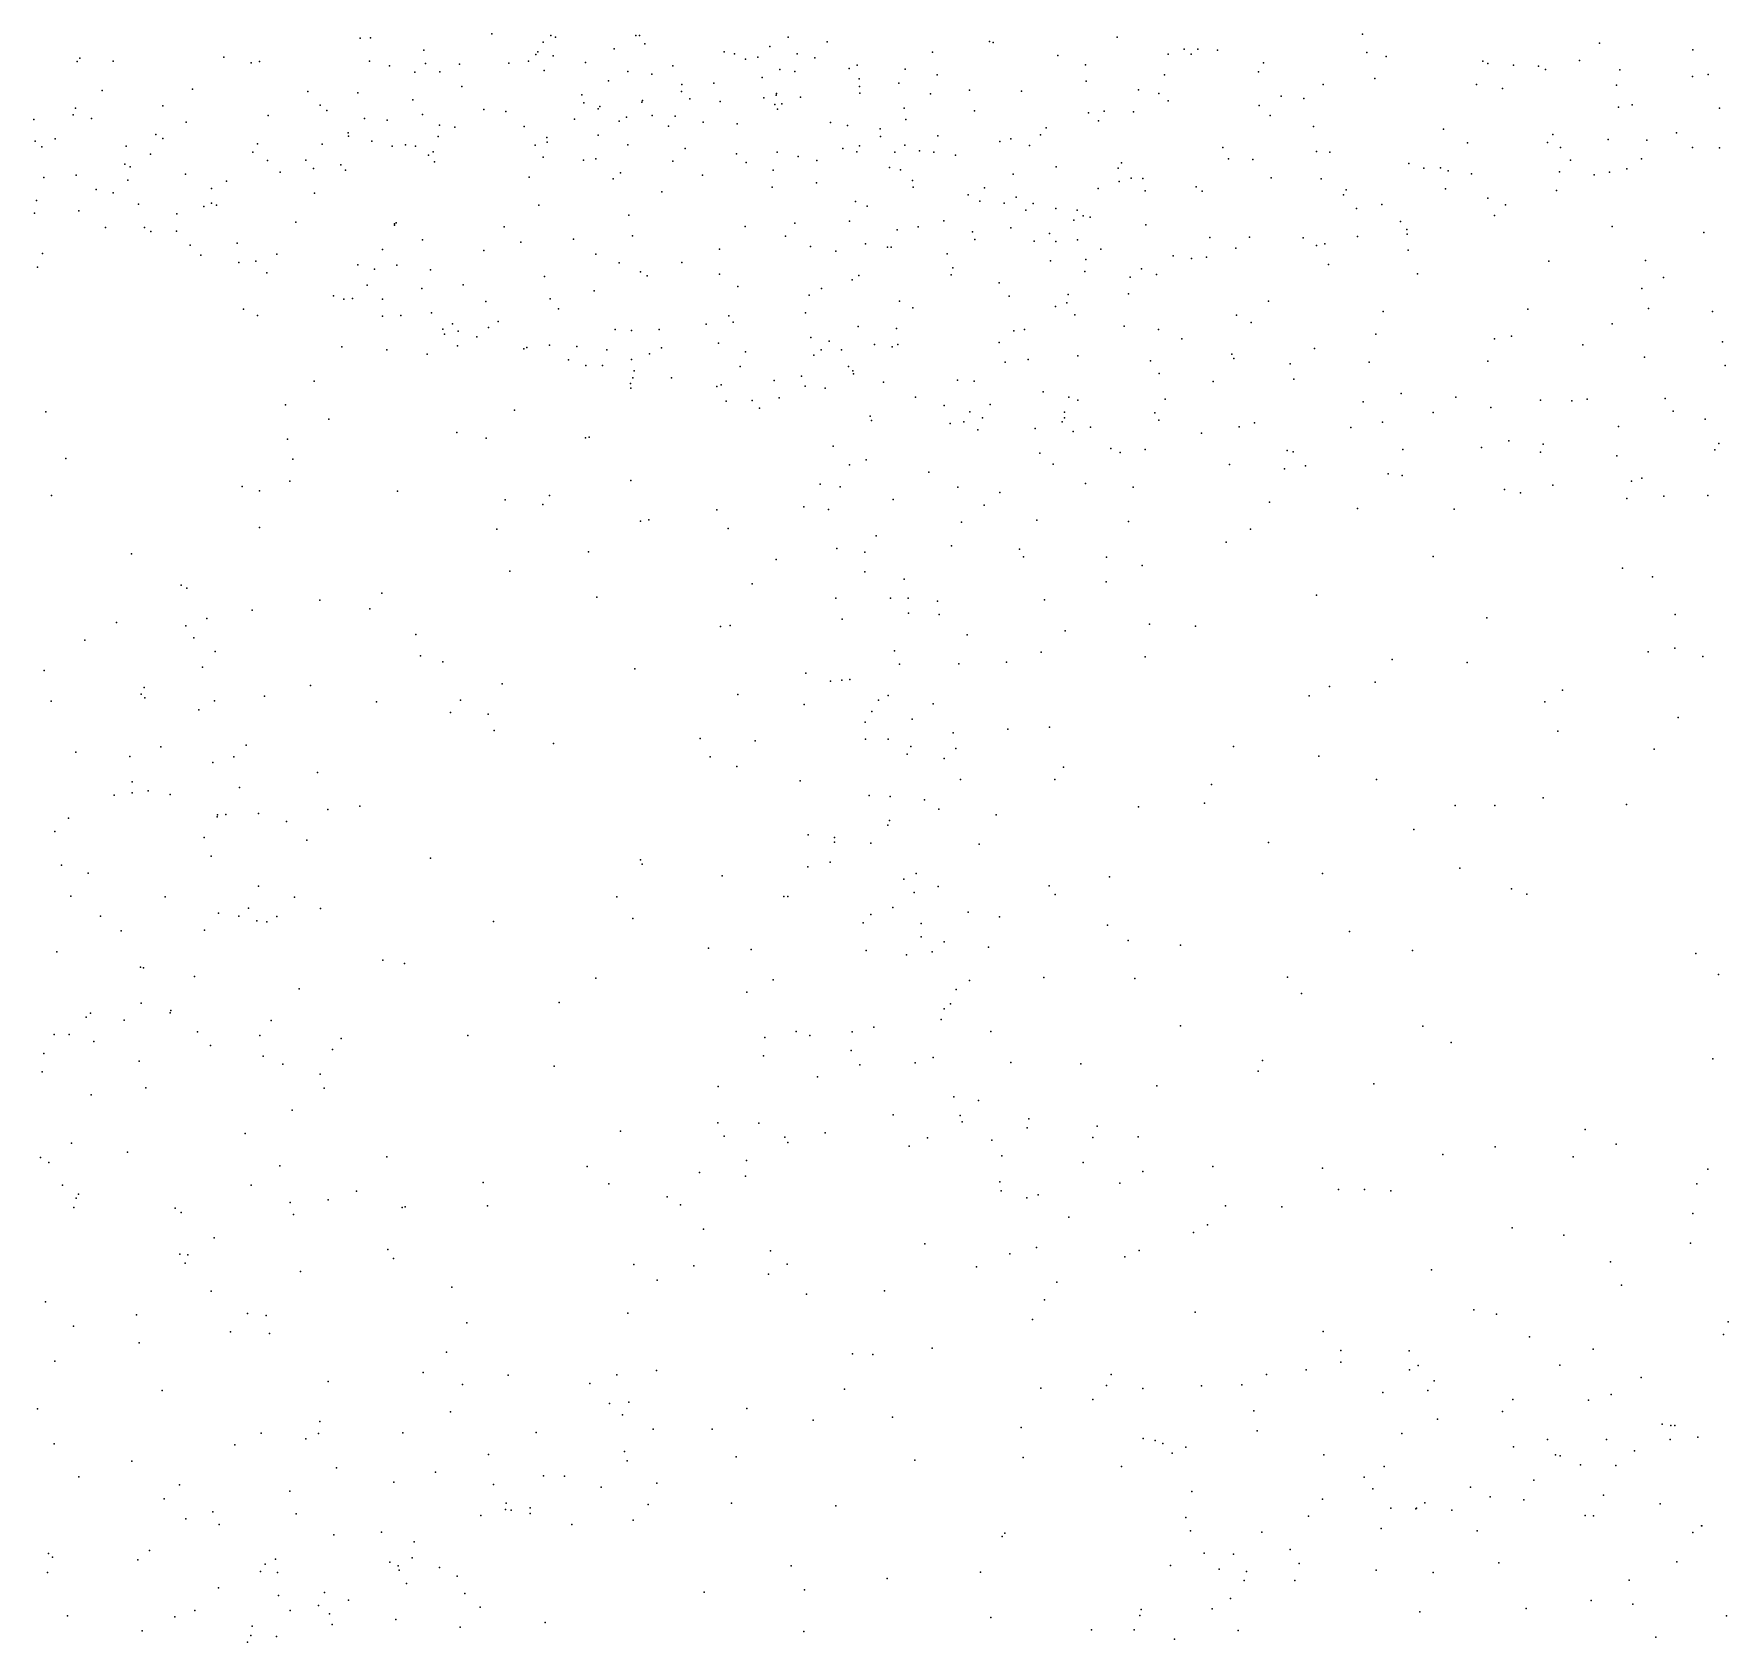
# Model space of a CAD drawing. Header units: metres. Extents: x -25 to 25, y -27.7 to 27.8.
# Drawn here: x -3.328 to -1.916, y -8.034 to -6.694 of the extents above; entities that cross this region are included whole.
import ezdxf

# ---------------------------------------------------------------- set-up
doc = ezdxf.new("R2010")
doc.units = ezdxf.units.M

msp = doc.modelspace()

# ---------------------------------------------------------------- linework, layer by layer
for p in [(-3.056, -6.6977, -4.4686), (-3.0473, -6.6973, -6.8033), (-2.9464, -6.6941, -7.4848), (-2.9034, -6.7011, -6.5912), (-2.897, -6.6955, -2.7022), (-2.8931, -6.6967, -5.4863), (-2.8263, -6.6954, 16.794), (-2.8233, -6.6954, -6.8627), (-2.8188, -6.7023, -5.5023), (-2.7148, -6.7045, -6.2013), (-2.6993, -6.6967, -6.8482), (-2.6668, -6.7008, -2.8128), (-2.5316, -6.7003, -6.8336), (-2.5287, -6.7012, 15.6146), (-2.4252, -6.6969, -8.0062), (-2.2209, -6.6943, 20.1559), (-2.0234, -6.7018, -6.9434), (-3.2917, -6.717, -4.1671), (-3.2896, -6.7144, -5.3906), (-3.2618, -6.7168, -2.7045), (-3.1696, -6.7136, -5.4723), (-3.1467, -6.7181, -6.7219), (-3.1397, -6.7172, -2.7104), (-3.0481, -6.7168, -6.7034), (-3.0029, -6.7076, 17.7535), (-2.932, -6.7184, -7.3129), (-2.9156, -6.7169, 16.9113), (-2.9096, -6.7113, -7.5513), (-2.908, -6.709, -7.0542), (-2.8951, -6.7125, -6.4956), (-2.8681, -6.7178, 18.1252), (-2.8443, -6.7066, -6.4424), (-2.7526, -6.709, 18.2517), (-2.7441, -6.7108, 0.3582), (-2.735, -6.7152, 16.6757), (-2.7247, -6.7136, -5.5637), (-2.692, -6.7108, -7.862), (-2.6771, -6.714, 16.6057), (-2.5791, -6.7094, -5.8922), (-2.4746, -6.7122, 18.3197), (-2.3828, -6.7109, 18.9077), (-2.3696, -6.7069, 15.3592), (-2.3637, -6.711, 17.9103), (-2.358, -6.7069, 17.528), (-2.3416, -6.7076, -7.9907), (-2.3033, -6.7182, -6.8734), (-2.2173, -6.7097, -4.554), (-2.2012, -6.7129, -7.9651), (-2.1207, -6.7168, 15.1743), (-2.0402, -6.7162, -4.5513), (-1.9458, -6.7075, 15.1267), (-3.0316, -6.7208, 17.3433), (-3.0103, -6.7261, -6.6148), (-3.0015, -6.7188, -5.5224), (-2.9897, -6.7256, -4.475), (-2.9732, -6.7194, 17.0347), (-2.9028, -6.7245, -7.3972), (-2.8329, -6.7254, -4.5597), (-2.8131, -6.7276, 18.668), (-2.7955, -6.7206, -7.7708), (-2.7211, -6.7303, -5.6348), (-2.7062, -6.7237, -6.9367), (-2.6939, -6.7253, 18.324), (-2.6485, -6.7229, -6.0451), (-2.642, -6.7201, -5.6695), (-2.6402, -6.7314, -5.945), (-2.602, -6.7236, 16.484), (-2.5753, -6.7282, -6.8993), (-2.4517, -6.7198, 19.0881), (-2.3858, -6.7282, -2.922), (-2.3075, -6.7258, 17.2701), (-2.2105, -6.7313, -6.9239), (-2.1166, -6.7188, 19.8873), (-2.0952, -6.7201, -7.8944), (-2.0742, -6.7211, 24.3093), (-2.0685, -6.7238, 20.1559), (-2.0066, -6.724, 19.7472), (-1.9461, -6.7297, 20.2062), (-1.9328, -6.7278, -4.5504), (-3.2709, -6.7413, -5.4801), (-3.1956, -6.7401, -4.2249), (-3.0997, -6.742, -6.624), (-3.0578, -6.7431, -2.7512), (-2.9712, -6.7379, -6.4862), (-2.8712, -6.7449, -7.4961), (-2.8491, -6.7332, -6.3163), (-2.7883, -6.742, -2.8129), (-2.788, -6.7363, 23.1956), (-2.7612, -6.7352, -7.004), (-2.7095, -6.7452, -5.9953), (-2.7092, -6.7438, -5.7282), (-2.689, -6.7469, -4.5564), (-2.6399, -6.738, -5.8684), (-2.6396, -6.7435, -2.8934), (-2.6073, -6.7352, -5.7924), (-2.5807, -6.7439, -7.898), (-2.5483, -6.7409, -2.9335), (-2.505, -6.7418, 21.661), (-2.451, -6.7336, -6.9025), (-2.4076, -6.7407, -4.5536), (-2.3905, -6.7437, -7.952), (-2.2886, -6.7461, -6.9482), (-2.2536, -6.7363, -2.8911), (-2.1258, -6.7363, -6.9679), (-2.1044, -6.7395, -4.5224), (-2.0093, -6.7368, -7.7978), (-3.2932, -6.7559, -2.8153), (-3.2203, -6.7541, -2.7807), (-3.0893, -6.7534, -6.5546), (-3.0836, -6.7579, -5.6012), (-3.0122, -6.749, -0.0666), (-2.9529, -6.7572, -6.358), (-2.9345, -6.7588, -5.6471), (-2.8695, -6.7516, -6.2433), (-2.8577, -6.7566, -7.2691), (-2.8563, -6.7546, -5.6411), (-2.8213, -6.7511, 22.6082), (-2.8207, -6.7496, -6.176), (-2.7814, -6.7482, -5.6659), (-2.7561, -6.7503, 0.746), (-2.7198, -6.7473, -7.7633), (-2.7105, -6.7528, 22.2603), (-2.7083, -6.7569, -2.8781), (-2.7048, -6.7523, -5.9004), (-2.6027, -6.756, 15.9835), (-2.5441, -6.7581, 21.8159), (-2.4492, -6.7599, 15.4161), (-2.436, -6.7585, 19.7927), (-2.4116, -6.7591, 18.9969), (-2.3829, -6.7499, -6.9388), (-2.3071, -6.7538, -7.9092), (-2.2698, -6.748, 15.255), (-2.0075, -6.7552, -2.819), (-1.9963, -6.7533, -7.0489), (-1.9235, -6.7559, -2.8018), (-3.3278, -6.7655, -2.8825), (-3.2952, -6.7615, -6.6535), (-3.2799, -6.7647, -4.0379), (-3.2009, -6.7676, -6.5743), (-3.1326, -6.7621, -2.7902), (-3.0523, -6.7646, -6.4643), (-3.0335, -6.7661, 17.4208), (-3.004, -6.7612, -4.3976), (-2.9899, -6.7702, -5.6973), (-2.9771, -6.7718, -6.2796), (-2.9192, -6.7713, -5.7197), (-2.8773, -6.7652, -2.8501), (-2.8401, -6.7668, -7.4136), (-2.834, -6.7634, -6.0999), (-2.8127, -6.7622, -7.6095), (-2.7991, -6.7711, -5.9113), (-2.7934, -6.7627, -7.1353), (-2.7701, -6.7675, -5.811), (-2.742, -6.7689, -7.683), (-2.6642, -6.768, -7.0453), (-2.6499, -6.7705, 18.4334), (-2.6228, -6.7731, 22.0302), (-2.6013, -6.7654, -7.0048), (-2.4845, -6.7723, 19.6339), (-2.4408, -6.7665, 18.6021), (-2.2979, -6.7621, 20.0139), (-2.2617, -6.7713, -4.5001), (-2.1533, -6.7734, -7.7989), (-3.3268, -6.7835, -2.9625), (-3.3212, -6.7883, -3.8837), (-3.3102, -6.7816, -6.5655), (-3.251, -6.7875, -2.9226), (-3.2263, -6.7778, -4.0822), (-3.2204, -6.7811, -5.6441), (-3.1416, -6.7858, -5.7114), (-3.0875, -6.786, -2.8798), (-3.0659, -6.7764, -4.3124), (-3.0658, -6.7792, -5.7196), (-3.0463, -6.7835, -6.3105), (-3.0293, -6.7877, 17.5698), (-3.0182, -6.7865, -5.7762), (-3.0099, -6.7877, 17.1649), (-2.991, -6.7795, -2.8574), (-2.9101, -6.7868, -5.907), (-2.9004, -6.7803, -6.0822), (-2.9001, -6.7844, -5.8335), (-2.8577, -6.7784, -5.9884), (-2.8331, -6.7866, -4.4875), (-2.64, -6.7873, 16.5524), (-2.6225, -6.7795, -7.7652), (-2.6023, -6.7867, 16.1823), (-2.5748, -6.779, 21.4133), (-2.5231, -6.7838, 18.5627), (-2.5138, -6.7814, 15.5226), (-2.4984, -6.7871, 19.4002), (-2.4892, -6.7781, -7.0249), (-2.3372, -6.7888, -4.4954), (-2.1333, -6.7849, 16.8413), (-2.0669, -6.7847, -7.0986), (-2.0624, -6.7778, -7.7279), (-2.056, -6.7886, -2.8678), (-2.0163, -6.7821, -4.4678), (-1.9841, -6.7825, -7.6167), (-1.9594, -6.7765, -7.1493), (-1.9459, -6.7888, 16.3929), (-1.9234, -6.7889, -7.3377), (-3.252, -6.8025, -3.8925), (-3.2306, -6.7942, -3.9889), (-3.1454, -6.7927, -2.9237), (-3.1332, -6.7995, -6.312), (-3.1011, -6.7994, -5.8264), (-3.072, -6.8031, -5.9731), (-2.9989, -6.795, -6.031), (-2.9951, -6.7924, -5.8841), (-2.9939, -6.8007, 17.8976), (-2.9034, -6.7969, -2.9242), (-2.87, -6.7994, 18.2591), (-2.8596, -6.7983, 16.8455), (-2.7954, -6.8001, 18.3707), (-2.7851, -6.7896, -7.3746), (-2.7425, -6.7939, -7.5455), (-2.7344, -6.8012, -7.2955), (-2.7086, -6.7926, -7.2136), (-2.6911, -6.7962, -7.6127), (-2.6754, -6.7995, -2.9767), (-2.6539, -6.7896, -7.1222), (-2.6422, -6.7923, 1.3258), (-2.6104, -6.7926, 16.0864), (-2.5899, -6.7916, 23.7684), (-2.578, -6.7926, -4.5201), (-2.5601, -6.795, 15.6188), (-2.4216, -6.8016, -7.7758), (-2.3325, -6.7983, -2.9819), (-2.3123, -6.7987, 20.371), (-2.2591, -6.7922, -7.0616), (-2.2482, -6.7925, -7.7791), (-2.1822, -6.8021, 15.1796), (-2.0475, -6.7993, -7.2037), (-1.9885, -6.7983, -7.5434), (-3.3194, -6.8137, -5.6797), (-3.2926, -6.8117, -6.4403), (-3.2496, -6.8159, -6.3788), (-3.2475, -6.8049, -2.9993), (-3.2014, -6.811, -5.828), (-3.1672, -6.8168, -3.0112), (-3.1225, -6.8092, -6.1964), (-3.0948, -6.8061, -6.123), (-3.0682, -6.8077, -2.9465), (-2.9153, -6.8134, -4.3761), (-2.8453, -6.8147, -2.9703), (-2.839, -6.8097, 1.1669), (-2.7709, -6.8119, -2.9825), (-2.7119, -6.8077, -7.4309), (-2.6151, -6.8055, -7.6779), (-2.6059, -6.8074, 15.8365), (-2.5958, -6.8163, -7.1966), (-2.512, -6.811, 23.9045), (-2.4761, -6.8049, 19.7192), (-2.4244, -6.806, -7.09), (-2.4235, -6.817, 19.89), (-2.4137, -6.8142, -3.0214), (-2.4038, -6.8146, -4.4763), (-2.2971, -6.8141, -7.1365), (-2.2553, -6.8147, -2.9672), (-2.1699, -6.806, -7.7046), (-2.1558, -6.8057, -7.1436), (-2.1495, -6.8082, -4.4346), (-2.1301, -6.8107, -7.6283), (-2.0567, -6.8089, -7.5568), (-2.028, -6.8116, -7.446), (-2.0152, -6.8093, -7.2909), (-2.0006, -6.8066, 15.1236), (-3.276, -6.8236, -3.7473), (-3.2618, -6.8264, -3.1247), (-3.1797, -6.823, -6.2433), (-3.094, -6.8268, -4.1427), (-2.8046, -6.8256, 16.7795), (-2.7127, -6.8218, 23.3426), (-2.6758, -6.8183, -7.5246), (-2.5952, -6.8218, 15.75), (-2.5495, -6.8281, 20.7445), (-2.5357, -6.8222, -3.037), (-2.5094, -6.8302, 17.697), (-2.441, -6.8228, -7.7073), (-2.402, -6.8249, 15.3421), (-2.3594, -6.8214, 19.9937), (-2.3546, -6.8252, -7.7118), (-2.2368, -6.8282, -7.6502), (-2.2345, -6.824, 20.1369), (-2.1518, -6.8232, -7.2133), (-2.1165, -6.8309, -2.9347), (-2.0592, -6.8245, -7.3496), (-3.3272, -6.8433, -3.4142), (-3.3257, -6.833, -3.2648), (-3.2904, -6.8416, -6.3199), (-3.2407, -6.8358, 18.9699), (-3.2087, -6.8439, -3.7954), (-3.1863, -6.838, -3.1064), (-3.1798, -6.8352, -6.0734), (-3.1757, -6.8369, -3.9144), (-2.9072, -6.8368, -3.0059), (-2.8321, -6.8452, -3.0359), (-2.6432, -6.8336, -7.3701), (-2.6337, -6.8377, 18.5475), (-2.5398, -6.8334, -7.6154), (-2.5193, -6.8352, 18.02), (-2.5014, -6.8409, -7.2312), (-2.4954, -6.8354, 15.4544), (-2.4763, -6.8395, 19.8022), (-2.4587, -6.8409, -7.6356), (-2.4537, -6.8456, 1.3048), (-2.2259, -6.8396, -7.2274), (-2.2048, -6.8361, 17.0076), (-2.111, -6.8455, 1.2684), (-2.1018, -6.8366, -7.4898), (-3.268, -6.8555, -3.3224), (-3.2356, -6.8553, -3.2097), (-3.2305, -6.8588, -3.651), (-3.2089, -6.8583, -3.7252), (-3.1097, -6.8509, -4.0306), (-3.0275, -6.8535, 17.7634), (-3.0274, -6.8522, 17.3829), (-3.026, -6.8516, -4.1888), (-2.936, -6.8549, 16.993), (-2.7351, -6.8544, -4.4135), (-2.6937, -6.8518, 18.3831), (-2.6484, -6.8501, -4.4394), (-2.6087, -6.8574, 16.3358), (-2.591, -6.8547, -7.491), (-2.5697, -6.8498, -7.2867), (-2.5459, -6.859, -7.3917), (-2.5138, -6.8556, 19.5354), (-2.4615, -6.8492, 19.2158), (-2.4478, -6.8468, 18.7575), (-2.4013, -6.8531, -7.229), (-2.1893, -6.8505, 24.1681), (-2.1839, -6.8569, -7.5344), (-2.013, -6.8545, 16.5534), (-1.9364, -6.8595, -4.3646), (-3.1976, -6.8702, -3.2826), (-3.1584, -6.8684, -3.1951), (-3.0373, -6.8736, -4.1209), (-3.0041, -6.8656, -3.094), (-2.9222, -6.8675, 18.3114), (-2.8783, -6.865, 0.0986), (-2.8291, -6.8624, 18.5125), (-2.7565, -6.8734, 16.7147), (-2.7017, -6.8627, 16.6195), (-2.6809, -6.8712, 22.1536), (-2.6349, -6.8691, 15.9436), (-2.6167, -6.8718, 16.4202), (-2.6136, -6.8718, 16.237), (-2.5438, -6.8655, -4.4208), (-2.4944, -6.8668, -3.1029), (-2.4818, -6.8605, 17.4946), (-2.4765, -6.8669, -7.3001), (-2.4584, -6.8656, -4.4114), (-2.4389, -6.8735, -7.3602), (-2.3482, -6.8637, -3.0745), (-2.3265, -6.8727, -7.2973), (-2.315, -6.8633, -7.5621), (-2.2703, -6.8641, -4.3816), (-2.2592, -6.8705, -7.4641), (-2.2524, -6.8689, -7.385), (-2.225, -6.863, -3.0139), (-2.1836, -6.861, -7.3128), (-3.3206, -6.877, -6.1537), (-3.1887, -6.8784, -3.5041), (-3.1571, -6.8844, -3.6751), (-3.143, -6.8835, -3.7749), (-3.1254, -6.8775, -3.8503), (-3.058, -6.8866, -3.1803), (-3.0253, -6.8868, 17.4858), (-2.9528, -6.8745, -4.2332), (-2.8595, -6.8776, -3.1228), (-2.8401, -6.8848, 18.4849), (-2.788, -6.8845, -3.1317), (-2.6597, -6.8751, 21.2586), (-2.5669, -6.8774, -3.1318), (-2.4809, -6.883, 19.3148), (-2.4515, -6.882, 15.3872), (-2.3787, -6.8791, -4.386), (-2.3635, -6.8813, 23.993), (-2.351, -6.8802, -7.4875), (-2.2492, -6.8861, 15.2106), (-2.1828, -6.8743, -4.3513), (-2.0658, -6.8833, -4.3347), (-1.9851, -6.8829, -2.9532), (-3.3247, -6.8885, -0.2095), (-3.1337, -6.8931, -3.3826), (-3.044, -6.89, 17.92), (-2.9974, -6.8906, 17.2038), (-2.9025, -6.8963, -3.1779), (-2.8225, -6.8923, -4.3384), (-2.8169, -6.8957, 22.9906), (-2.7567, -6.8943, 0.4126), (-2.6461, -6.8991, 16.0962), (-2.6404, -6.8953, 18.2073), (-2.5637, -6.8949, 15.5842), (-2.5622, -6.8891, 23.5733), (-2.5236, -6.9016, 18.7625), (-2.4523, -6.892, 19.9296), (-2.4145, -6.8967, 19.1022), (-2.4051, -6.8899, -3.1352), (-2.3926, -6.8946, 20.0281), (-2.1751, -6.8939, 20.2536), (-1.9701, -6.8969, 24.1617), (-3.0781, -6.9123, -3.6032), (-3.0697, -6.9152, -3.6956), (-3.0623, -6.9144, -3.833), (-3.05, -6.9033, -3.9376), (-3.0373, -6.915, -3.3484), (-3.0047, -6.9061, -3.2302), (-2.9702, -6.903, 18.5991), (-2.8978, -6.9147, -4.2109), (-2.8611, -6.908, -4.2779), (-2.7413, -6.9045, 18.5722), (-2.6819, -6.9118, -4.3444), (-2.6717, -6.9061, -3.181), (-2.5154, -6.9126, 19.719), (-2.466, -6.9113, -3.1726), (-2.4158, -6.9105, 17.3553), (-1.9881, -6.9063, -4.299), (-3.1531, -6.9234, 18.772), (-3.1416, -6.9288, -0.1267), (-3.0373, -6.9292, 17.5784), (-3.0222, -6.9286, -3.7747), (-2.9966, -6.9265, -3.4147), (-2.9514, -6.917, -4.118), (-2.8906, -6.923, -3.3037), (-2.7487, -6.929, -3.2698), (-2.685, -6.9265, 18.6342), (-2.6066, -6.9167, 15.7159), (-2.5954, -6.9223, -3.2168), (-2.4767, -6.9213, -4.338), (-2.4672, -6.9182, 20.5711), (-2.4606, -6.9282, 23.7715), (-2.3258, -6.9283, -3.1631), (-2.2992, -6.9167, 17.2031), (-2.2036, -6.9253, -3.1147), (-2.0832, -6.9234, -4.2733), (-1.9825, -6.9228, 1.2264), (-1.9294, -6.9254, -2.9967), (-2.9872, -6.9401, -3.652), (-2.9858, -6.9441, -0.003), (-2.979, -6.9356, -3.5628), (-2.9742, -6.9416, 17.1371), (-2.949, -6.9386, -3.4822), (-2.9409, -6.9337, -4.0397), (-2.8436, -6.9402, 22.7141), (-2.83, -6.9413, 22.5308), (-2.807, -6.9404, -3.3368), (-2.7677, -6.936, 0.5611), (-2.7452, -6.9343, -4.2973), (-2.6411, -6.9378, 15.8259), (-2.6091, -6.9395, -4.3231), (-2.5113, -6.9414, 19.8117), (-2.5024, -6.9404, -3.244), (-2.4195, -6.9375, 19.0161), (-2.3909, -6.9402, -4.3068), (-2.3136, -6.9345, 20.1682), (-2.2099, -6.9443, 20.179), (-2.0129, -6.9355, -3.0399), (-3.0713, -6.9549, 18.1521), (-3.0337, -6.9573, 18.2937), (-2.9748, -6.954, 18.4122), (-2.9587, -6.9464, -3.84), (-2.9195, -6.9564, 17.0071), (-2.917, -6.9553, -3.7239), (-2.8983, -6.9534, -3.5684), (-2.8754, -6.9546, -4.0928), (-2.8505, -6.9573, -3.4958), (-2.8049, -6.9556, -3.4188), (-2.7575, -6.9518, -4.2231), (-2.6805, -6.9469, -3.338), (-2.672, -6.9572, -4.2635), (-2.6652, -6.9501, 18.0135), (-2.655, -6.9573, 16.5635), (-2.6275, -6.9527, 16.385), (-2.6127, -6.9549, 21.9281), (-2.6079, -6.9527, 18.7155), (-2.5235, -6.9513, 19.5277), (-2.3713, -6.9482, -3.2168), (-2.261, -6.9561, 20.2346), (-2.111, -6.948, 20.3246), (-2.0969, -6.9458, -3.1026), (-2.0373, -6.953, 15.1145), (-1.9211, -6.9506, -4.1942), (-3.0002, -6.9609, 17.2719), (-2.8824, -6.9655, -3.6491), (-2.8679, -6.9704, -3.9054), (-2.854, -6.9704, -4.0127), (-2.8298, -6.9654, 1.3167), (-2.8149, -6.9607, 16.833), (-2.7395, -6.9711, -3.4751), (-2.735, -6.959, 23.1673), (-2.678, -6.9617, 20.8562), (-2.6491, -6.9711, 17.6218), (-2.5185, -6.9676, -3.3489), (-2.4995, -6.9654, 19.9002), (-2.458, -6.9624, 18.8605), (-2.3975, -6.9665, 20.0931), (-2.3298, -6.9608, -4.2453), (-2.328, -6.9645, 15.2516), (-2.2812, -6.9689, -3.2294), (-2.2153, -6.9675, -3.1986), (-2.1164, -6.9667, -4.1707), (-1.9861, -6.9633, -4.1692), (-1.9187, -6.9704, -3.1083), (-3.0943, -6.9835, 17.8741), (-2.8308, -6.9854, -3.8087), (-2.8287, -6.9805, -3.6985), (-2.8277, -6.9748, 18.267), (-2.7967, -6.9806, -3.6245), (-2.7553, -6.9863, 22.2787), (-2.711, -6.9828, -3.5518), (-2.6882, -6.9793, 17.795), (-2.6455, -6.9747, 16.2426), (-2.645, -6.9772, 23.3181), (-2.6199, -6.9843, -4.1847), (-2.5584, -6.9825, -3.4179), (-2.5444, -6.9833, -4.2021), (-2.3903, -6.9769, -4.2037), (-2.3452, -6.9836, -3.323), (-2.2782, -6.9816, 1.2204), (-2.8304, -6.9892, 18.6157), (-2.7587, -6.9877, 16.7597), (-2.751, -7.0001, -3.8833), (-2.7293, -6.9995, -3.7699), (-2.7068, -6.9973, -3.6625), (-2.6853, -6.9876, -4.1252), (-2.6686, -6.9893, 15.9698), (-2.5932, -6.9968, -3.5351), (-2.487, -6.9923, -3.423), (-2.4656, -6.9968, -4.1469), (-2.4581, -6.9993, 19.2768), (-2.3852, -6.9983, -4.1292), (-2.2203, -7.0006, -4.0992), (-2.1888, -6.9936, -3.2649), (-2.1432, -6.9967, -4.0971), (-2.0726, -6.9993, -4.0873), (-2.0465, -6.9998, -3.2165), (-2.0337, -6.9984, 16.8032), (-1.9687, -6.9977, -3.1865), (-3.3178, -7.0089, 18.8597), (-3.1182, -7.0031, 18.0151), (-3.082, -7.015, 17.7301), (-2.9274, -7.0074, 18.5367), (-2.7234, -7.0058, 18.6962), (-2.6311, -7.0126, -3.9762), (-2.5695, -7.0036, -4.1127), (-2.548, -7.009, 19.7505), (-2.5375, -7.014, -4.0362), (-2.531, -7.0028, 18.8213), (-2.4693, -7.0139, -4.0526), (-2.4691, -7.0093, -3.5229), (-2.394, -7.0098, -3.4646), (-2.162, -7.0094, 15.1506), (-2.1139, -7.0054, -3.2786), (-1.9621, -7.0084, -4.0405), (-1.9354, -7.015, -3.2489), (-2.9755, -7.026, 17.2171), (-2.63, -7.016, -3.819), (-2.5644, -7.0185, -3.9349), (-2.5531, -7.0172, -3.6852), (-2.5414, -7.024, -3.8378), (-2.4936, -7.0227, 19.9926), (-2.471, -7.0172, -3.5924), (-2.462, -7.0253, -3.6681), (-2.4475, -7.0217, -3.961), (-2.3907, -7.0159, -4.0536), (-2.3551, -7.0268, -3.9507), (-2.3236, -7.0213, -3.496), (-2.3109, -7.018, -4.0335), (-2.2305, -7.0219, -3.4224), (-2.2043, -7.0176, -4.0114), (-2.0076, -7.021, -3.9814), (-3.1164, -7.0318, 18.159), (-2.9511, -7.0309, 1.125), (-2.8681, -7.0305, 0.7961), (-2.8652, -7.0299, 18.1087), (-2.6619, -7.0375, 16.1583), (-2.4898, -7.0433, 15.4205), (-2.4305, -7.0395, -3.8352), (-2.4228, -7.0427, 19.1569), (-2.4021, -7.0403, -3.7328), (-2.2837, -7.0412, -3.5618), (-2.2786, -7.0422, 23.7759), (-2.1873, -7.0403, -3.9126), (-2.1217, -7.0387, -3.4223), (-2.099, -7.0331, -3.9341), (-2.0725, -7.0426, 23.944), (-2.0703, -7.0358, 20.3933), (-1.9275, -7.0407, 16.5574), (-1.924, -7.0352, -3.916), (-3.3013, -7.0477, -4.5772), (-3.112, -7.0483, 18.4471), (-2.6483, -7.053, 22.0496), (-2.6343, -7.0488, 16.3315), (-2.4785, -7.0524, 17.3651), (-2.3317, -7.0529, -3.8147), (-2.2858, -7.0565, -3.656), (-2.2685, -7.0539, 15.2238), (-2.0091, -7.0457, -3.8983), (-3.1544, -7.0711, 18.0549), (-3.1146, -7.0668, 18.3122), (-2.8304, -7.0661, 0.6275), (-2.6726, -7.0693, 16.061), (-2.6562, -7.0713, 21.476), (-2.5821, -7.0593, 15.6162), (-2.5581, -7.0716, 19.6558), (-2.4516, -7.0685, 20.104), (-2.1996, -7.0606, -3.5939), (-2.1878, -7.0619, -3.797), (-2.0622, -7.0701, -3.7685), (-1.9967, -7.0666, -3.8015), (-1.9882, -7.0642, -3.4506), (-3.3132, -7.0785, -5.0274), (-3.1397, -7.0748, 17.8587), (-3.0248, -7.0749, 17.452), (-2.9351, -7.0822, 1.3292), (-2.8981, -7.0787, 18.6359), (-2.6118, -7.0819, 16.5157), (-2.523, -7.0761, 20.5677), (-2.4119, -7.0718, 19.0705), (-2.2984, -7.0842, 20.2844), (-2.1025, -7.0737, -3.7048), (-2.0893, -7.0763, -3.623), (-2.0006, -7.0811, -3.6217), (-1.9699, -7.0791, -3.7015), (-1.9333, -7.0785, -3.6007), (-2.9039, -7.0862, 0.204), (-2.8154, -7.0988, 22.5272), (-2.7589, -7.0906, 21.1563), (-2.6864, -7.0881, 18.7747), (-2.6658, -7.0903, 15.8901), (-2.536, -7.0866, 19.4853), (-2.4921, -7.0991, 23.4058), (-2.2251, -7.0894, 20.2396), (-2.1444, -7.0899, 1.1688), (-3.1399, -7.1053, 17.7782), (-2.9422, -7.1067, 17.1556), (-2.8224, -7.1, 16.9397), (-2.7495, -7.106, 16.8249), (-2.6262, -7.1123, 16.4119), (-2.5551, -7.1009, 19.8647), (-2.4159, -7.1004, 15.3423), (-2.3142, -7.1067, 17.2537), (-3.2465, -7.1272, -2.6479), (-2.8657, -7.1255, 17.0245), (-2.6588, -7.1227, 16.1859), (-2.6355, -7.1257, 15.7929), (-2.5632, -7.1205, 19.5602), (-2.5066, -7.1232, 15.4522), (-2.3344, -7.1174, 23.5684), (-2.9313, -7.1416, 17.9163), (-2.7094, -7.1319, 22.2434), (-2.5033, -7.1298, 20.0675), (-2.4343, -7.1301, 19.1645), (-2.4046, -7.137, 20.2203), (-2.162, -7.1293, 15.1714), (-2.0043, -7.1392, 20.4918), (-3.2052, -7.1533, 18.0298), (-3.2004, -7.1559, 18.1695), (-2.7293, -7.1522, 21.3213), (-2.6355, -7.1422, 16.3254), (-2.6027, -7.1484, 15.6714), (-2.4345, -7.1504, 19.0489), (-1.9792, -7.1463, 23.8328), (-3.0896, -7.1657, 17.5567), (-3.038, -7.1599, 18.0457), (-2.8588, -7.1634, 18.7391), (-2.6598, -7.1642, 16.7209), (-2.6141, -7.1641, 16.5873), (-2.5993, -7.164, 21.8779), (-2.575, -7.1667, 19.9392), (-2.4857, -7.1654, 19.3091), (-2.2591, -7.1617, 20.3624), (-3.259, -7.1844, -5.2064), (-3.1837, -7.181, 18.3458), (-3.146, -7.174, 18.4522), (-3.0479, -7.173, 0.1004), (-2.6545, -7.1816, 20.7137), (-2.5992, -7.1767, 19.7641), (-2.5737, -7.1778, 18.8888), (-2.1172, -7.1804, 20.466), (-1.9605, -7.1778, 15.116), (-3.2013, -7.1872, -4.7255), (-3.1945, -7.1973, 18.2152), (-3.0095, -7.1944, 17.3639), (-2.7558, -7.1878, 18.8096), (-2.7478, -7.1869, 17.5907), (-2.5503, -7.1947, 20.0283), (-2.4685, -7.1914, 15.4194), (-2.3983, -7.1857, 20.4406), (-2.3601, -7.1875, 20.293), (-3.2853, -7.199, -0.1183), (-3.1767, -7.2086, 17.7474), (-3.0058, -7.2121, 18.6485), (-2.6108, -7.208, 16.4115), (-2.4886, -7.2091, 1.219), (-1.9829, -7.2089, 16.9301), (-1.9606, -7.2058, 20.5466), (-3.3193, -7.2243, 18.4094), (-3.1872, -7.2215, -4.4913), (-2.9872, -7.2171, 0.881), (-2.8272, -7.2229, 17.0118), (-2.6848, -7.2266, 1.2893), (-2.6066, -7.2191, 15.7323), (-2.5571, -7.2189, 15.5919), (-2.5175, -7.2173, 15.5071), (-2.402, -7.2131, 15.3563), (-2.1961, -7.2152, 15.2134), (-2.1338, -7.2176, 23.5916), (-1.9375, -7.2128, 19.9347), (-3.236, -7.2386, 18.0168), (-3.0974, -7.2368, 1.1014), (-2.9378, -7.2355, 0.5765), (-2.6642, -7.2334, 21.4838), (-2.6548, -7.2324, 15.9624), (-2.648, -7.2318, 16.1696), (-2.2484, -7.2377, 1.1529), (-2.2103, -7.2342, 20.4383), (-2.0543, -7.2407, 15.173), (-3.3133, -7.2499, -5.6324), (-3.2383, -7.2442, -5.3738), (-3.2354, -7.2472, -2.1925), (-3.1772, -7.2497, -2.5352), (-3.1358, -7.2457, 17.5973), (-3.0423, -7.2504, 17.4259), (-2.9724, -7.2492, 17.2729), (-2.7413, -7.2444, 22.3913), (-2.686, -7.2528, 16.7997), (-2.6242, -7.249, 16.7097), (-2.6162, -7.2451, 16.3161), (-2.5787, -7.2521, 18.9307), (-2.2654, -7.2455, 23.4637), (-2.0689, -7.2506, 17.0758), (-3.1903, -7.2571, -2.8756), (-2.9806, -7.2595, 0.7232), (-2.9492, -7.2607, 17.8075), (-2.6352, -7.2673, 19.7177), (-2.6296, -7.2585, 17.4611), (-2.5962, -7.265, 19.982), (-1.9579, -7.2634, 15.1515), (-2.9444, -7.2743, 18.7308), (-2.7727, -7.2809, 16.9432), (-2.7269, -7.2831, 18.858), (-2.6349, -7.2816, 19.8125), (-2.616, -7.2815, 19.5869), (-2.5618, -7.2764, 20.6001), (-2.5163, -7.2733, 20.1645), (-2.4817, -7.2717, 19.1783), (-2.0583, -7.2748, 20.5366), (-3.2928, -7.2924, -3.1201), (-3.248, -7.2959, 18.246), (-3.2219, -7.288, 17.839), (-3.1612, -7.2962, -2.69), (-3.1509, -7.2866, 18.5148), (-2.8948, -7.2851, 17.124), (-2.7644, -7.2963, 21.1656), (-2.6002, -7.2941, 16.3966), (-2.5972, -7.2877, 16.6319), (-2.5597, -7.2893, 19.3927), (-2.3283, -7.2877, 17.3034), (-2.2573, -7.2956, 15.293), (-1.9778, -7.29, 1.1113), (-3.1786, -7.3009, -5.0657), (-3.0915, -7.3093, 17.9477), (-2.7422, -7.3044, 22.8077), (-2.5694, -7.2978, 15.6598), (-2.4699, -7.305, 19.0978), (-3.2458, -7.317, 17.9531), (-3.2325, -7.3246, 18.0764), (-3.1566, -7.3217, -4.898), (-2.6894, -7.3163, 22.9541), (-2.5557, -7.3151, 21.9365), (-2.4773, -7.3152, 15.5115), (-2.3468, -7.3193, 15.3766), (-2.2092, -7.3153, 20.476), (-3.2608, -7.3281, 18.1429), (-3.246, -7.3263, -2.0377), (-3.2143, -7.3278, 17.7647), (-3.0562, -7.3374, 17.4192), (-2.632, -7.3285, 16.1037), (-2.6144, -7.3294, 16.1952), (-2.5857, -7.332, 15.7515), (-2.4075, -7.3379, 15.4366), (-2.3526, -7.3349, 20.369), (-2.1437, -7.3368, 20.5249), (-2.1107, -7.3368, 23.4621), (-2.0703, -7.3305, 15.2223), (-2.0009, -7.336, 20.11), (-3.2991, -7.3473, -4.1595), (-3.175, -7.3463, 17.6204), (-3.1748, -7.3446, -2.3776), (-3.1678, -7.3444, 0.146), (-3.1406, -7.3435, -4.6761), (-3.1174, -7.3501, 18.6019), (-3.083, -7.3402, 0.8645), (-2.6163, -7.3531, 20.0075), (-2.615, -7.3493, 19.4821), (-2.574, -7.3398, 16.5245), (-2.5262, -7.3445, 19.0454), (-3.3103, -7.3585, -1.855), (-3.186, -7.3635, 18.5054), (-3.1003, -7.3657, 0.3184), (-2.6827, -7.3614, 19.762), (-2.6608, -7.3675, 19.9041), (-2.6607, -7.3636, 18.9315), (-2.2991, -7.3676, 20.4274), (-2.178, -7.3568, 15.2648), (-3.1802, -7.379, 1.0922), (-2.9973, -7.3807, 17.2925), (-2.8225, -7.382, 17.0289), (-2.6306, -7.3681, 16.7849), (-2.5402, -7.3691, 19.2544), (-3.3047, -7.3866, -0.0194), (-3.2826, -7.3932, 17.9898), (-2.821, -7.3858, 18.8579), (-2.7543, -7.3953, 16.9491), (-2.6831, -7.3878, 22.5159), (-2.6643, -7.3839, 19.5768), (-2.5927, -7.3935, 22.1973), (-2.2543, -7.3936, 23.3209), (-2.1398, -7.3889, 17.197), (-3.1406, -7.4041, -2.8013), (-2.6031, -7.3983, 19.4031), (-2.5945, -7.4092, 15.8695), (-2.5743, -7.4043, 16.6299), (-2.4819, -7.4037, 1.2106), (-2.4316, -7.3963, 15.505), (-2.0968, -7.4063, 20.5708), (-3.2971, -7.4123, 18.112), (-3.2184, -7.4128, -5.6519), (-3.149, -7.4223, -5.3323), (-3.1106, -7.4133, 0.5046), (-3.089, -7.4225, 17.435), (-2.8421, -7.4128, 17.6457), (-2.7031, -7.4126, 20.882), (-2.6998, -7.4126, 16.8835), (-2.6121, -7.4218, 17.4666), (-2.4769, -7.4111, 20.2751), (-2.084, -7.4106, 15.2599), (-3.2722, -7.429, 18.3277), (-3.174, -7.4264, 18.5633), (-3.157, -7.4289, -4.3948), (-3.1421, -7.4328, 17.5176), (-3.1336, -7.4336, -2.5377), (-3.1253, -7.4294, 0.6799), (-2.9448, -7.4335, 17.1811), (-2.8289, -7.4309, 1.3582), (-2.6368, -7.4347, 21.4461), (-2.6304, -7.4277, 20.046), (-2.5885, -7.4352, 16.2625), (-2.5493, -7.4258, 20.199), (-2.5233, -7.4295, 21.7602), (-2.4333, -7.4365, 17.3758), (-3.2552, -7.4411, 17.8482), (-3.1857, -7.4407, -2.1665), (-2.5887, -7.4462, 19.279), (-2.5695, -7.4503, 19.1791), (-2.416, -7.4492, 20.3624), (-2.2317, -7.4418, 20.3987), (-3.3086, -7.4587, 18.0381), (-3.0372, -7.4656, 18.7523), (-2.7659, -7.4558, 18.9104), (-2.7303, -7.4568, 21.0329), (-2.6343, -7.4575, 16.8045), (-2.6008, -7.4611, 22.8775), (-2.5793, -7.4587, 16.7245), (-2.5326, -7.4549, 15.7412), (-2.3724, -7.4532, 15.4789), (-2.1793, -7.4577, 20.5593), (-1.9433, -7.4601, 15.2415), (-3.239, -7.4716, 18.4767), (-3.2364, -7.472, -1.9793), (-3.1939, -7.4793, 17.9606), (-3.0189, -7.4684, 17.3031), (-2.8595, -7.4806, 17.0624), (-2.4863, -7.4801, 22.0162), (-2.4105, -7.4809, 23.1141), (-2.2833, -7.4797, 15.4165), (-1.9244, -7.4776, 20.6826), (-3.1069, -7.4895, 18.6957), (-2.7339, -7.4924, 19.7093), (-2.712, -7.4821, 19.8621), (-2.5593, -7.4901, 16.3627), (-2.5484, -7.4825, 16.4489), (-2.2718, -7.4934, 17.3105), (-3.2383, -7.5015, 17.7422), (-3.2137, -7.5077, 1.3973), (-2.8901, -7.501, 18.8626), (-2.5693, -7.5061, 15.9576), (-2.5641, -7.5019, 15.8726), (-3.2843, -7.5131, 0.1548), (-3.2805, -7.5097, 14.9404), (-3.2526, -7.5157, 0.985), (-3.2143, -7.5095, 17.6558), (-3.1302, -7.5159, 17.4675), (-2.6281, -7.5215, 20.127), (-2.572, -7.5152, 16.1936), (-2.3725, -7.5203, 20.5491), (-2.1707, -7.5207, 1.1208), (-3.3109, -7.5277, 18.3052), (-3.2985, -7.5275, 1.1622), (-3.2778, -7.5333, 18.4221), (-3.1915, -7.5254, 18.6062), (-3.1807, -7.5367, 17.5582), (-3.1396, -7.5283, -5.4723), (-3.0719, -7.5308, 17.3684), (-2.9662, -7.5285, 17.1879), (-2.7188, -7.5302, 19.9477), (-2.6927, -7.5251, 19.4159), (-2.6814, -7.5283, 20.0308), (-2.6462, -7.5253, 19.3157), (-2.5305, -7.525, 16.5872), (-2.1471, -7.5343, 15.3511), (-3.3195, -7.5434, -1.7816), (-3.2402, -7.5498, 0.7245), (-3.1368, -7.5457, -2.3706), (-3.079, -7.5401, -4.9611), (-2.7199, -7.5453, 16.8974), (-2.6468, -7.5408, 16.8224), (-2.5935, -7.5513, 16.7569), (-2.5786, -7.5467, 1.2704), (-2.5138, -7.5508, 15.8068), (-2.3042, -7.5492, 20.5171), (-1.9291, -7.5478, 15.2718), (-3.3209, -7.5588, -3.2384), (-3.1205, -7.5523, 1.5249), (-3.0892, -7.5605, 18.7463), (-2.8944, -7.5539, 17.0897), (-2.675, -7.5629, 19.0634), (-2.6396, -7.5528, 19.1812), (-2.4557, -7.5521, 20.3876), (-2.3079, -7.558, 15.498), (-3.2801, -7.5779, 17.8391), (-3.2344, -7.5719, 18.5459), (-3.0859, -7.5722, -5.1556), (-2.7577, -7.5709, 19.7768), (-2.5615, -7.5795, 21.3762), (-2.3923, -7.5703, 15.5955), (-2.2114, -7.5688, 20.5845), (-3.1125, -7.5906, 17.4128), (-2.5409, -7.5825, 15.9119), (-2.7579, -7.6012, 19.0208), (-2.7237, -7.6013, 19.3979), (-2.6119, -7.5945, 17.5294), (-2.5561, -7.595, 16.1187), (-2.5545, -7.6004, 16.6956), (-2.5003, -7.6052, 16.5014), (-2.499, -7.5978, 22.5847), (-2.442, -7.6038, 1.2101), (-2.0353, -7.6067, 15.3392), (-3.2964, -7.6182, 0.4691), (-3.1519, -7.6101, 18.7065), (-2.8391, -7.6081, 1.4089), (-2.7526, -7.6123, 19.4905), (-2.7022, -7.6132, 19.2472), (-2.6997, -7.6176, 1.3354), (-2.6686, -7.6094, 20.1223), (-2.5987, -7.6205, 21.2065), (-2.5834, -7.6136, 20.2622), (-2.5297, -7.6155, 16.303), (-2.4456, -7.6133, 22.2884), (-2.4078, -7.6127, 22.8662), (-2.1103, -7.6212, 20.4416), (-2.0096, -7.6189, 20.7346), (-3.3222, -7.6301, 0.8824), (-3.3154, -7.6341, 18.4754), (-3.2497, -7.6256, 17.7396), (-3.0338, -7.6294, -4.6846), (-2.7342, -7.6324, 17.6381), (-2.5215, -7.6286, 20.3706), (-2.4536, -7.6341, 15.7588), (-2.154, -7.6274, 20.6615), (-2.0455, -7.6296, 17.0947), (-3.1228, -7.637, -2.7839), (-2.8669, -7.6374, 18.9679), (-2.7734, -7.6425, 19.8481), (-2.735, -7.6456, 19.12), (-2.523, -7.6503, 16.1781), (-2.4039, -7.6416, 21.6497), (-2.3456, -7.6376, 20.5457), (-2.2541, -7.6388, 20.6101), (-1.9331, -7.6398, 20.779), (-3.304, -7.6532, 17.8975), (-3.2926, -7.6639, 18.5784), (-3.2906, -7.6605, 18.0182), (-3.1467, -7.6532, 17.4754), (-3.0589, -7.6582, 18.8448), (-2.9534, -7.6509, 18.9146), (-2.8489, -7.652, 17.019), (-2.8003, -7.6627, 19.0594), (-2.522, -7.6577, 16.0425), (-2.5006, -7.6636, 15.9094), (-2.4912, -7.6611, 16.3713), (-2.4231, -7.6515, 20.5078), (-2.241, -7.6567, 20.5551), (-2.2191, -7.6566, 15.4803), (-2.1974, -7.6578, 17.2649), (-1.9423, -7.6521, 16.9266), (-3.2944, -7.6717, -5.9206), (-3.2101, -7.6721, 1.4488), (-3.2052, -7.6758, -1.9444), (-3.1144, -7.6675, -2.5816), (-3.1115, -7.6775, 17.9527), (-3.0826, -7.6652, 17.3573), (-3.0209, -7.6717, 1.5197), (-3.0186, -7.671, -5.0288), (-2.95, -7.6704, 17.1382), (-2.7891, -7.6694, 19.6049), (-2.335, -7.6704, 21.8769), (-2.288, -7.6712, 15.5614), (-1.9457, -7.6768, 15.4616), (-2.7699, -7.6896, 19.3067), (-2.4656, -7.6796, 16.46), (-2.3618, -7.6926, 22.6151), (-2.3499, -7.686, 15.6354), (-2.0963, -7.6887, 15.416), (-3.1777, -7.697, 18.7934), (-3.0328, -7.7066, 17.2806), (-2.5856, -7.702, 16.7522), (-2.4925, -7.705, 20.5185), (-2.0531, -7.6948, 20.7789), (-1.9477, -7.7013, 23.039), (-3.2062, -7.7105, 14.8537), (-3.2018, -7.7181, -3.0612), (-3.1995, -7.711, 17.5824), (-3.0282, -7.7142, 18.9438), (-2.828, -7.7193, 19.1329), (-2.778, -7.7203, 19.968), (-2.7141, -7.7078, 20.1242), (-2.7002, -7.7188, 20.2189), (-2.5146, -7.7103, 20.9895), (-2.419, -7.7129, 21.4228), (-2.407, -7.7076, 20.7727), (-2.0142, -7.717, 15.1707), (-3.1056, -7.725, -4.3828), (-2.8084, -7.7323, 19.494), (-2.7158, -7.7273, 16.8788), (-2.5424, -7.721, 16.6779), (-2.4756, -7.734, 16.0163), (-2.1634, -7.7236, 20.7445), (-3.18, -7.7414, 18.9019), (-2.9796, -7.738, 19.0192), (-2.684, -7.7438, 20.3151), (-2.6192, -7.7412, 20.3828), (-2.4859, -7.7487, 16.5975), (-2.005, -7.7365, 15.3935), (-3.3182, -7.7503, 18.7536), (-3.2422, -7.761, 15.2626), (-3.1497, -7.76, 15.0875), (-3.1342, -7.7617, -5.6135), (-2.833, -7.7598, 19.2799), (-2.3602, -7.7589, 20.68), (-2.1281, -7.7569, 20.5947), (-2.1092, -7.7606, 15.4708), (-3.2948, -7.7705, 18.8806), (-3.1639, -7.7753, 17.516), (-3.1314, -7.7765, -2.121), (-2.9671, -7.7678, -4.8726), (-2.4958, -7.7651, 20.5806), (-2.2536, -7.775, 15.5954), (-1.9163, -7.767, 20.9058), (-3.2401, -7.7845, 18.9485), (-2.5793, -7.7888, 20.5471), (-2.239, -7.7909, 22.4741), (-2.182, -7.7911, 21.8934), (-2.0819, -7.7794, 20.835), (-2.0286, -7.7896, 14.9441), (-1.9201, -7.7775, 15.3717), (-3.3103, -7.7998, 17.911), (-2.9841, -7.7923, 19.1008), (-2.6457, -7.7936, 1.3462), (-2.6289, -7.794, 16.7918), (-2.2389, -7.8006, 21.5997), (-2.1745, -7.8033, 15.0143), (-2.0564, -7.8029, 22.7853), (-3.0826, -7.8166, -5.4546), (-3.0034, -7.8091, 17.9742), (-2.9708, -7.8192, -4.6264), (-2.9327, -7.8113, 17.1078), (-2.8646, -7.8183, 19.4393), (-2.8421, -7.8112, 19.5514), (-2.809, -7.8075, 19.9599), (-2.4302, -7.8107, 16.1784), (-2.3215, -7.8195, 21.2841), (-2.3008, -7.8108, 15.675), (-2.2677, -7.807, 20.809), (-2.1818, -7.8069, 22.1191), (-2.1613, -7.8161, 15.2069), (-1.9888, -7.8134, 15.5864), (-3.2208, -7.824, 19.0375), (-2.8321, -7.8338, 16.9825), (-2.6525, -7.823, 20.495), (-2.4889, -7.8221, 16.6478), (-2.4457, -7.8315, 17.527), (-2.4343, -7.82, 20.7035), (-2.404, -7.8225, 15.9633), (-2.3551, -7.8201, 21.0697), (-2.204, -7.8257, 20.8203), (-2.1665, -7.824, 15.5457), (-2.0956, -7.8317, 1.0799), (-2.0326, -7.8321, 20.932), (-2.0137, -7.8274, 16.9997), (-3.3247, -7.8394, 19.0255), (-2.9807, -7.8418, 17.1718), (-2.8483, -7.8349, 19.7309), (-2.8375, -7.8445, 19.8794), (-2.7338, -7.8392, 20.4159), (-2.6125, -7.8462, 20.6484), (-2.3115, -7.841, 14.9081), (-2.1584, -7.8479, 20.8931), (-2.1042, -7.8416, 17.1567), (-3.1385, -7.8597, -1.9478), (-3.0907, -7.8598, -2.3639), (-3.0896, -7.8498, 19.1593), (-3.0203, -7.8594, 19.2331), (-2.9092, -7.859, 19.501), (-2.8119, -7.8563, 20.196), (-2.7626, -7.8564, 16.9104), (-2.6786, -7.8488, 20.5763), (-2.5053, -7.8549, 20.7362), (-2.3087, -7.8576, 17.3949), (-2.188, -7.86, 21.4098), (-1.9713, -7.8521, 21.5668), (-1.9641, -7.8534, 21.7529), (-1.9607, -7.8532, 15.4312), (-3.3108, -7.8686, -5.969), (-3.1605, -7.8695, -4.2092), (-3.1011, -7.8645, -2.5337), (-2.8358, -7.875, 20.3589), (-2.4035, -7.8641, 16.0761), (-2.3935, -7.8657, 16.5333), (-2.3872, -7.8682, 16.2671), (-2.3681, -7.8712, 15.8922), (-2.095, -7.8711, 20.9799), (-2.0669, -7.8649, 21.8198), (-2.0176, -7.8649, 22.578), (-1.9943, -7.8745, 21.8498), (-1.9646, -7.8649, 21.3411), (-1.9414, -7.863, 21.0966), (-3.2461, -7.8831, -1.6736), (-3.0757, -7.8885, 17.3814), (-2.949, -7.8775, -5.1014), (-2.8335, -7.8827, 20.4687), (-2.7428, -7.8794, 17.8455), (-2.594, -7.8821, 16.7581), (-2.5037, -7.8799, 20.822), (-2.4216, -7.8873, 1.2128), (-2.3796, -7.8764, 16.3528), (-2.2531, -7.8778, 20.9133), (-2.2029, -7.8875, 21.0656), (-2.0602, -7.8777, 22.3732), (-2.0561, -7.8785, 21.4598), (-2.0394, -7.886, 21.0857), (-2.0098, -7.8866, 21.2593), (-3.2903, -7.896, 19.2092), (-3.2065, -7.9027, 19.2581), (-3.0278, -7.9006, 19.3516), (-2.9933, -7.8921, -5.2701), (-2.945, -7.9025, 19.6204), (-2.9031, -7.8953, 19.9164), (-2.8857, -7.8954, 20.1394), (-2.8088, -7.9014, 20.6487), (-2.2194, -7.8963, 15.6479), (-2.0782, -7.8987, 21.3344), (-3.2192, -7.9143, 17.6895), (-3.1145, -7.908, 17.4606), (-2.9342, -7.9179, 20.014), (-2.8552, -7.9046, 20.5731), (-2.7465, -7.9181, 20.7661), (-2.3631, -7.9082, 20.9269), (-2.2542, -7.9147, 1.1078), (-2.2124, -7.9059, 20.991), (-2.169, -7.9178, 21.0654), (-2.1308, -7.9047, 14.7705), (-2.1146, -7.9126, 21.18), (-2.0866, -7.9153, 21.8329), (-2.0202, -7.9113, 15.5), (-1.9728, -7.9185, 22.1168), (-3.2013, -7.931, 18.0823), (-3.1787, -7.9251, 17.5973), (-3.1092, -7.9268, -2.7189), (-2.9554, -7.9283, 19.8078), (-2.935, -7.9232, 20.2251), (-2.9303, -7.9239, 20.3097), (-2.9143, -7.9266, 20.4715), (-2.9142, -7.9218, -4.7747), (-2.8286, -7.9321, 20.7311), (-2.8159, -7.9191, 16.9686), (-2.6598, -7.9203, 20.841), (-2.3682, -7.9298, 14.7197), (-2.2659, -7.9289, 15.7455), (-2.1974, -7.9221, 21.4922), (-2.1765, -7.9228, 21.3755), (-2.1758, -7.9221, 15.3866), (-2.1465, -7.9239, 21.2864), (-2.0354, -7.9281, 21.4655), (-2.0285, -7.9285, 22.0339), (-3.1734, -7.9357, 19.3582), (-3.0778, -7.9444, 15.0324), (-3.0382, -7.9421, -2.2425), (-2.8797, -7.9357, 17.0467), (-2.5211, -7.9456, 14.7659), (-2.5189, -7.943, 15.0983), (-2.3641, -7.941, 16.1381), (-2.3049, -7.9421, 15.8339), (-2.2054, -7.9392, 21.1934), (-2.1254, -7.941, 15.5946), (-1.9456, -7.9424, 14.8098), (-1.9384, -7.9369, 21.7057), (-1.9382, -7.9368, 21.8995), (-3.3156, -7.9598, 19.3407), (-3.2316, -7.9575, 15.004), (-3.0111, -7.9502, 19.5655), (-2.3527, -7.9595, 16.0494), (-2.3285, -7.9604, 15.9327), (-2.2811, -7.9565, 21.4759), (-3.3124, -7.963, -3.9575), (-3.2411, -7.9653, 19.3983), (-3.1389, -7.9749, 17.5417), (-3.1351, -7.9689, -2.8913), (-3.1264, -7.9645, 19.4614), (-3.0312, -7.9671, 17.3419), (-3.0243, -7.9703, 20.0716), (-3.0234, -7.9739, 19.829), (-3.0127, -7.9634, 19.9338), (-2.9898, -7.9716, 20.4795), (-2.6969, -7.9702, 16.8439), (-2.3809, -7.97, 21.0643), (-2.3403, -7.9729, 15.2816), (-2.2736, -7.9683, 21.3115), (-2.2096, -7.9738, 21.8211), (-2.1073, -7.9677, 21.9895), (-1.959, -7.9669, 22.287), (-3.3165, -7.9757, 17.9221), (-3.1739, -7.9884, -3.0435), (-3.1247, -7.9757, -1.7109), (-3.0174, -7.9849, 1.4853), (-2.9752, -7.9789, 20.5674), (-2.6169, -7.9807, 17.793), (-2.5391, -7.9754, 20.9966), (-2.3194, -7.9825, 21.2033), (-2.3176, -7.975, 21.5805), (-2.2774, -7.9825, 21.7518), (-2.162, -7.9757, 21.9139), (-1.9988, -7.9822, 21.0782), (-3.1239, -7.9948, 19.5662), (-3.0908, -8.0032, 19.8739), (-3.0858, -7.9923, 19.6496), (-3.0657, -7.9989, 20.2545), (-2.9688, -7.9932, 17.1889), (-2.7695, -7.9922, 16.9174), (-2.6858, -7.9901, 15.1047), (-2.331, -7.9975, 16.3463), (-2.0304, -7.999, 22.2013), (-1.9956, -8.002, 15.5198), (-3.2997, -8.0118, -1.4303), (-3.2103, -8.0126, 17.7235), (-3.1937, -8.0074, 15.2987), (-3.1143, -8.0074, 19.73), (-3.0814, -8.0101, 17.4557), (-3.0262, -8.0148, -5.4314), (-2.956, -8.0045, -4.4629), (-2.5305, -8.0132, 21.1091), (-2.4064, -8.0114, 21.4221), (-2.4054, -8.0065, 21.1678), (-2.3461, -8.006, 16.4855), (-2.173, -8.0084, 0.9907), (-2.0845, -8.0056, 22.1069), (-1.9176, -8.0118, 15.4743), (-3.2377, -8.0244, 19.5843), (-3.1471, -8.0281, -1.5628), (-3.146, -8.0205, 19.807), (-3.1256, -8.0289, 20.2036), (-3.0793, -8.0189, 20.4111), (-2.9727, -8.0213, 20.724), (-2.9018, -8.0174, -5.0081), (-2.6863, -8.0248, 21.0207), (-2.4466, -8.0236, 21.6055), (-2.411, -8.0235, 21.3147), (-2.3776, -8.0312, 21.7623), (-2.3246, -8.0239, 17.464), (-1.9764, -8.0296, 15.7541), (-3.1498, -8.0337, 20.092)]:
    msp.add_point(p)

doc.saveas('drawing.dxf')
